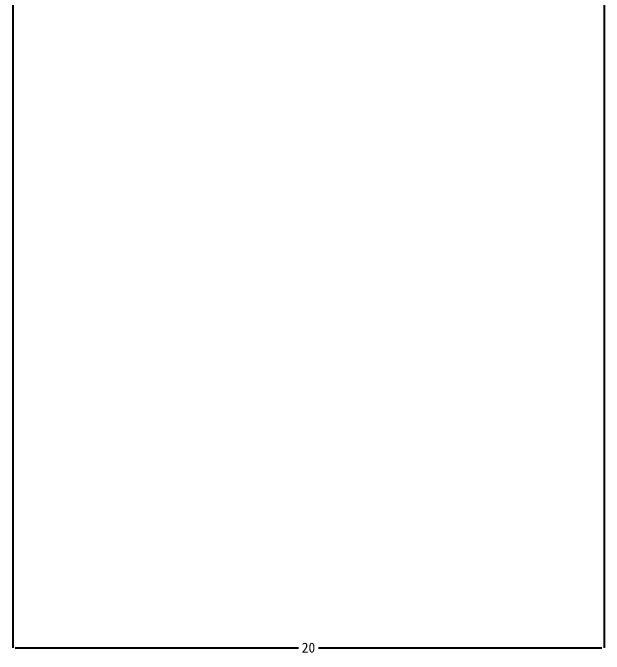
# Model space of a CAD drawing. Header units: metres. Extents: x 0 to 5442, y 0 to 7067.
# Drawn here: x 5120.3 to 5180.2, y 2701.5 to 2766.4 of the extents above; entities that cross this region are included whole.
import ezdxf

# ---------------------------------------------------------------- set-up
doc = ezdxf.new("R2010")
doc.units = ezdxf.units.M
doc.layers.add('DIM', color=3, linetype='Continuous')
doc.dimstyles.get("Standard").update_dxf_attribs({"dimtxt": 2.5, "dimasz": 2.5, "dimexe": 1.25, "dimexo": 0.625, "dimtad": 1, "dimcen": 2.5, "dimazin": 3, "dimtfac": 1, "dimtmove": 0, "dimatfit": 3})

# ---------------------------------------------------------------- blocks, each defined once
blk = doc.blocks.new('*D51')
for p, q in [((5120.3, 2777.7), (5120.3, 2702.15)), ((5180.2, 2777.7), (5180.2, 2702.15)), ((5120.55, 2702.15), (5149.25, 2702.15)), ((5151.25, 2702.15), (5179.95, 2702.15))]:
    blk.add_line(p, q)
at = {"layer": 'Defpoints'}
for p in [(5120.3, 2777.7), (5180.2, 2777.7), (5120.3, 2702.15)]:
    blk.add_point(p, dxfattribs=at)
at = {"layer": 'DIM', "insert": (5150.25, 2702.15), "char_height": 1, "attachment_point": 5}
blk.add_mtext('20', dxfattribs=at)

msp = doc.modelspace()

# ---------------------------------------------------------------- dimensions: what is measured, and where the dimension line sits
at = {"layer": 'DIM'}
dim = msp.add_linear_dim(base=(5120.3, 2702.15), p1=(5120.3, 2777.7), p2=(5180.2, 2777.7), text='20', dimstyle='Standard', dxfattribs=at)
dim.commit()
dim.dimension.update_dxf_attribs({"geometry": '*D51', "text_midpoint": (5150.25, 2702.15)})

doc.saveas('drawing.dxf')
